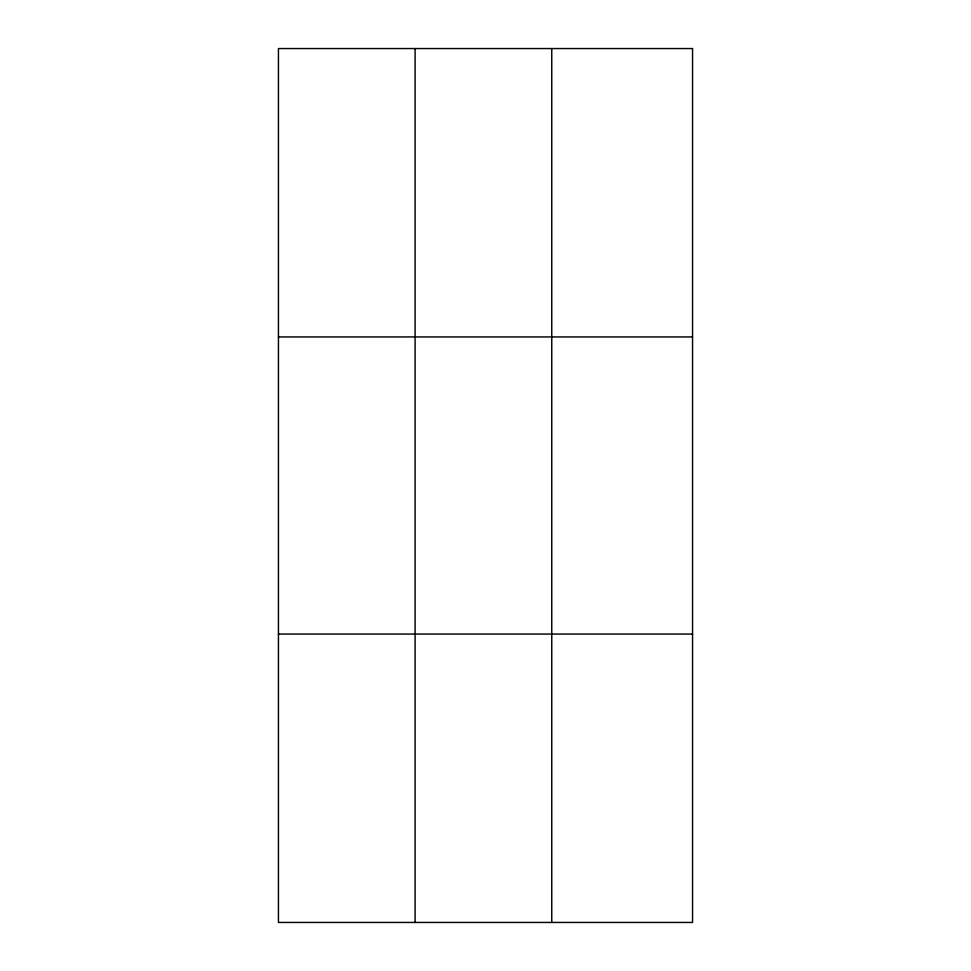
<?xml version="1.0" encoding="UTF-8"?>
<svg xmlns="http://www.w3.org/2000/svg" width="971" height="971" viewBox="0 0 971 971"><rect width="100%" height="100%" fill="white"/><g stroke="black" fill="none" stroke-linecap="round" stroke-linejoin="round"><path stroke-width="1.46" d="M415.103 48.55L415.103 922.45M551.759 48.55L551.759 922.45M278.446 336.937L692.554 336.937M278.446 634.063L692.554 634.063M692.554 48.55L692.554 922.45L278.446 922.45L278.446 48.55L692.554 48.55"/></g></svg>
